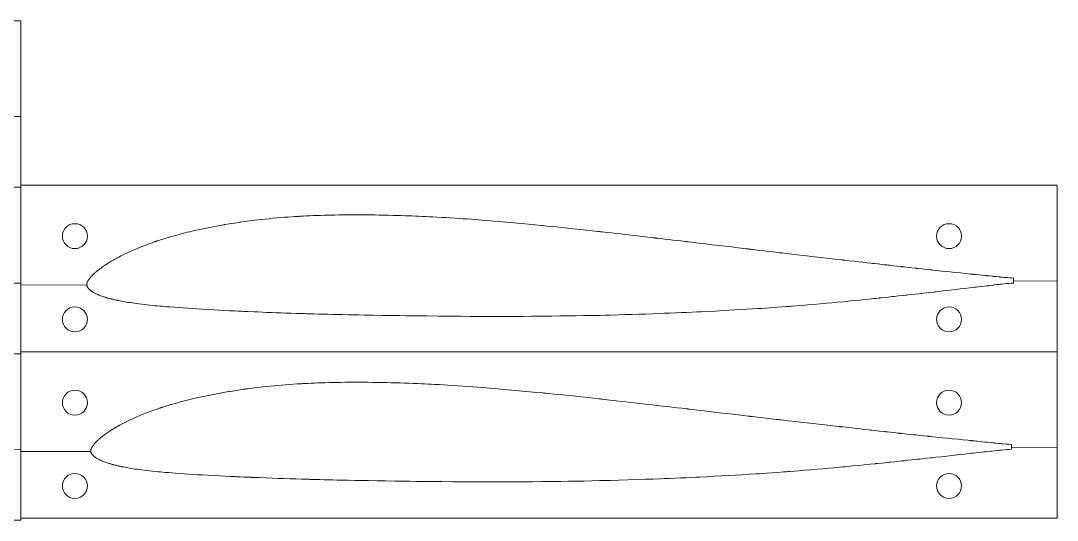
# Model space of a CAD drawing. Header units: millimetres. Extents: x 52 to 799, y 255 to 375.
# Drawn here: x 550 to 799, y 255 to 375 of the extents above; entities that cross this region are included whole.
import ezdxf

# ---------------------------------------------------------------- set-up
doc = ezdxf.new("R2010")
doc.units = ezdxf.units.MM
doc.layers.add('Geometries', color=7, linetype='Continuous')

msp = doc.modelspace()

# ---------------------------------------------------------------- linework, layer by layer
at = {"layer": 'Geometries', "linetype": 'Continuous', "lineweight": 13}
for p, q in [((301, 375), (550, 375)), ((550, 375), (550, 351.98)), ((538.61, 351.94), (550, 351.98)), ((538.61, 351.94), (550, 351.98)), ((550, 351.98), (550, 335.5)), ((301, 335), (550, 335)), ((550, 335), (301, 335)), ((550, 335.5), (550, 335)), ((550, 335), (550, 335.5)), ((550, 335.5), (799, 335.5)), ((550, 335), (550, 311.98)), ((550, 311.98), (550, 335)), ((799, 335.5), (799, 312.48)), ((538.17, 311.94), (550, 311.98)), ((538.17, 311.94), (550, 311.98)), ((550, 311.48), (550, 311.98)), ((550, 311.98), (550, 311.48)), ((550, 311.48), (565.86, 311.55)), ((550, 311.48), (565.86, 311.55)), ((550, 311.48), (550, 295.5)), ((550, 295.5), (550, 311.48)), ((565.86, 311.55), (565.86, 311.6)), ((788.48, 313.17), (788.48, 312.44)), ((788.48, 312.44), (799, 312.48)), ((788.48, 312.44), (799, 312.48)), ((788.48, 312.44), (788.48, 311.99)), ((799, 312.48), (799, 295.5)), ((550, 295), (301, 295)), ((301, 295), (550, 295)), ((550, 295.5), (550, 295)), ((550, 295.5), (799, 295.5)), ((799, 295.5), (550, 295.5)), ((550, 295), (550, 295.5)), ((550, 295), (550, 271.98)), ((550, 271.98), (550, 295)), ((799, 295.5), (799, 272.48)), ((778.49, 274.12), (778.49, 274.12)), ((537.84, 271.93), (550, 271.98)), ((537.84, 271.93), (550, 271.98)), ((550, 271.98), (550, 271.48)), ((550, 271.48), (550, 271.98)), ((550, 271.48), (566.83, 271.55)), ((550, 271.48), (566.83, 271.55)), ((550, 271.48), (550, 255.5)), ((550, 255.5), (550, 271.48)), ((788.04, 273.2), (788.04, 272.44)), ((788.04, 272.44), (799, 272.48)), ((788.04, 272.44), (799, 272.48)), ((788.04, 272.44), (788.04, 272.06)), ((799, 272.48), (799, 255.5)), ((550, 255), (301, 255)), ((799, 255.5), (550, 255.5)), ((550, 255.5), (550, 255))]:
    msp.add_line(p, q, dxfattribs=at)
at = {"layer": 'Geometries', "linetype": 'Continuous', "lineweight": 13, "flags": 128}
for points in [[(565.86, 311.6), (565.86, 311.65), (565.86, 311.71), (565.87, 311.76), (565.87, 311.78), (565.88, 311.8), (565.88, 311.82), (565.88, 311.83), (565.88, 311.84), (565.89, 311.85), (565.89, 311.87), (565.9, 311.9), (565.91, 311.93), (565.92, 311.96), (565.94, 312.03), (565.97, 312.1), (565.99, 312.16), (566.01, 312.21), (566.03, 312.26), (566.05, 312.31), (566.08, 312.36), (566.1, 312.41), (566.12, 312.46), (566.14, 312.5), (566.15, 312.51), (566.16, 312.53), (566.17, 312.55), (566.18, 312.57), (566.2, 312.59), (566.21, 312.62), (566.23, 312.65), (566.26, 312.69), (566.28, 312.73), (566.31, 312.76), (566.34, 312.8), (566.35, 312.83), (566.37, 312.85), (566.39, 312.87), (566.4, 312.89), (566.41, 312.91), (566.42, 312.92), (566.43, 312.93), (566.47, 312.99), (566.51, 313.03), (566.51, 313.04), (566.52, 313.04), (566.52, 313.05), (566.53, 313.06), (566.54, 313.07), (566.55, 313.08), (566.56, 313.1), (566.57, 313.11), (566.58, 313.13), (566.59, 313.14), (566.6, 313.16), (566.61, 313.17), (566.69, 313.27), (566.78, 313.37), (566.79, 313.38), (566.8, 313.4), (566.81, 313.42), (566.83, 313.43), (566.85, 313.45), (566.86, 313.47), (566.88, 313.5), (566.98, 313.6), (567.01, 313.63), (567.03, 313.66), (567.05, 313.68), (567.07, 313.7), (567.09, 313.72), (567.1, 313.74), (567.12, 313.75), (567.16, 313.79), (567.2, 313.83), (567.24, 313.87), (567.28, 313.92), (567.43, 314.06), (567.58, 314.21), (567.64, 314.26), (567.64, 314.27), (567.65, 314.27), (567.65, 314.28), (567.66, 314.29), (567.68, 314.3), (567.69, 314.31), (567.7, 314.32), (567.74, 314.35), (567.77, 314.38), (567.8, 314.41), (567.83, 314.44), (567.86, 314.46), (568, 314.59), (568.14, 314.71), (568.31, 314.85), (568.48, 314.99), (568.66, 315.12), (568.89, 315.31), (569.14, 315.49), (569.38, 315.67), (569.62, 315.85), (569.87, 316.02), (569.89, 316.03), (569.91, 316.05), (569.93, 316.06), (569.94, 316.07), (569.95, 316.08), (569.96, 316.08), (569.97, 316.09), (569.98, 316.09), (570, 316.11), (570.01, 316.12), (570.03, 316.13), (570.05, 316.14), (570.17, 316.22), (570.19, 316.23), (570.2, 316.25), (570.22, 316.26), (570.24, 316.27), (570.26, 316.29), (570.29, 316.3), (570.32, 316.32), (570.37, 316.36), (570.42, 316.39), (570.47, 316.42), (570.51, 316.45), (570.75, 316.61), (570.86, 316.68), (570.87, 316.69), (570.89, 316.69), (570.9, 316.7), (570.91, 316.71), (570.93, 316.72), (570.95, 316.73), (570.97, 316.75), (571, 316.76), (571.02, 316.78), (571.05, 316.8), (571.08, 316.82), (571.12, 316.84), (571.15, 316.86), (571.31, 316.96), (571.35, 316.99), (571.39, 317.01), (571.43, 317.03), (571.47, 317.06), (571.51, 317.08), (571.55, 317.1), (571.58, 317.13), (571.62, 317.15), (571.64, 317.16), (571.66, 317.17), (571.68, 317.18), (571.7, 317.19), (571.71, 317.2), (571.73, 317.21), (571.74, 317.22), (571.83, 317.27), (571.98, 317.36), (572.25, 317.52), (572.26, 317.53), (572.28, 317.53), (572.29, 317.54), (572.31, 317.55), (572.32, 317.56), (572.33, 317.56), (572.35, 317.57), (572.36, 317.58), (572.38, 317.59), (572.41, 317.61), (572.44, 317.62), (572.46, 317.64), (572.49, 317.65), (572.52, 317.67), (572.83, 317.84), (573.11, 317.99), (573.38, 318.14), (573.72, 318.32), (574.05, 318.49), (574.39, 318.66), (574.85, 318.89), (575.31, 319.11), (575.78, 319.33), (576.25, 319.54), (576.72, 319.76), (577.18, 319.96), (577.65, 320.16), (578.12, 320.36), (578.59, 320.55), (579.07, 320.74), (579.55, 320.93), (580.04, 321.12), (580.52, 321.3), (581.01, 321.48), (581.55, 321.67), (582.09, 321.86), (582.24, 321.91), (582.26, 321.92), (582.28, 321.92), (582.3, 321.93), (582.32, 321.94), (582.35, 321.95), (582.38, 321.96), (582.42, 321.97), (582.46, 321.98), (582.51, 322), (582.56, 322.02), (582.61, 322.03), (582.67, 322.05), (582.73, 322.07), (582.79, 322.1), (583.17, 322.22), (583.55, 322.34), (584.2, 322.55), (584.86, 322.75), (585.51, 322.95), (586.17, 323.15), (586.84, 323.33), (587.5, 323.52), (588.13, 323.68), (588.76, 323.85), (589.39, 324.01), (590.02, 324.17), (590.66, 324.32), (591.45, 324.51), (592.24, 324.69), (593.03, 324.86), (593.82, 325.03), (594.62, 325.2), (595.42, 325.36), (596.22, 325.51), (597.05, 325.67), (597.87, 325.82), (598.7, 325.97), (598.9, 326), (598.98, 326.02), (598.99, 326.02), (599, 326.02), (599.01, 326.02), (599.01, 326.02), (599.02, 326.02), (599.03, 326.02), (599.04, 326.03), (599.05, 326.03), (599.59, 326.12), (600.08, 326.2), (600.56, 326.28), (601.43, 326.41), (602.3, 326.54), (602.55, 326.58), (602.57, 326.58), (602.6, 326.59), (602.63, 326.59), (602.65, 326.6), (602.85, 326.62), (603.2, 326.67), (603.82, 326.76), (604.38, 326.84), (604.94, 326.91), (605.61, 327), (606.28, 327.08), (606.95, 327.16), (607.84, 327.26), (608.75, 327.36), (609.65, 327.45), (610.56, 327.54), (611.49, 327.62), (612.41, 327.7), (613.35, 327.78), (614.28, 327.85), (615.22, 327.91), (615.8, 327.95), (616.38, 327.99), (616.66, 328), (616.69, 328), (616.71, 328.01), (616.73, 328.01), (616.74, 328.01), (616.76, 328.01), (616.78, 328.01), (616.8, 328.01), (617, 328.02), (617.4, 328.04), (617.81, 328.07), (618.63, 328.11), (619.46, 328.14), (620.3, 328.18), (621.13, 328.21), (621.99, 328.24), (622.85, 328.27), (623.71, 328.29), (624.58, 328.31), (625.44, 328.33), (626.3, 328.34), (627.16, 328.35), (628.01, 328.36), (628.87, 328.36), (630.1, 328.37), (631.33, 328.37), (632.57, 328.36), (633.8, 328.35), (635.03, 328.34), (636.14, 328.32), (637.25, 328.3), (638.36, 328.28), (639.46, 328.25), (640.56, 328.22), (641.42, 328.19), (642.28, 328.17), (643.14, 328.14), (643.99, 328.11), (644.83, 328.07), (645.67, 328.04), (646.51, 328.01), (647.34, 327.97), (648.17, 327.93), (648.99, 327.89), (650.07, 327.83), (651.14, 327.77), (652.2, 327.71), (653.24, 327.65), (654.27, 327.59), (655.29, 327.52), (656.32, 327.45), (657.34, 327.38), (658.36, 327.3), (659.37, 327.22), (660.76, 327.11), (662.15, 327), (663.54, 326.89), (664.92, 326.77), (666.68, 326.61), (668.43, 326.45), (670.19, 326.29), (671.95, 326.12), (673.5, 325.97), (675.05, 325.82), (675.24, 325.8), (675.45, 325.78), (675.83, 325.74), (676.5, 325.68), (677.69, 325.56), (678.76, 325.45), (679.81, 325.34), (681.34, 325.18), (682.87, 325.02), (684.39, 324.86), (685.91, 324.7), (687.24, 324.55), (688.58, 324.4), (688.61, 324.4), (688.64, 324.4), (688.67, 324.39), (688.7, 324.39), (688.73, 324.39), (688.76, 324.38), (688.78, 324.38), (688.8, 324.38), (688.82, 324.37), (688.84, 324.37), (688.86, 324.37), (688.87, 324.37), (689.02, 324.35), (689.28, 324.32), (689.74, 324.27), (690.81, 324.15), (691.88, 324.03), (692.96, 323.91), (694.04, 323.79), (695.05, 323.67), (696.07, 323.55), (697.09, 323.44), (698.12, 323.32), (699.15, 323.2), (699.91, 323.11), (700.67, 323.02), (701.44, 322.93), (701.94, 322.87), (702.45, 322.81), (702.59, 322.8), (702.61, 322.8), (702.62, 322.79), (702.64, 322.79), (702.65, 322.79), (702.66, 322.79), (702.67, 322.79), (702.68, 322.79), (702.69, 322.79), (702.71, 322.78), (703.11, 322.74), (703.82, 322.66), (704.75, 322.55), (705.69, 322.43), (706.64, 322.32), (707.59, 322.21), (708.54, 322.1), (709.72, 321.96), (709.88, 321.94), (709.91, 321.94), (709.93, 321.94), (709.95, 321.93), (709.97, 321.93), (709.99, 321.93), (710.01, 321.93), (710.03, 321.92), (710.04, 321.92), (710.05, 321.92), (710.07, 321.92), (710.08, 321.92), (710.1, 321.92), (710.11, 321.91), (710.13, 321.91), (710.33, 321.89), (711.16, 321.79), (712.29, 321.66), (713.42, 321.52), (714.56, 321.39), (716.11, 321.2), (717.67, 321.02), (719.22, 320.83), (720.78, 320.65), (722.34, 320.46), (724.26, 320.23), (724.73, 320.18), (724.94, 320.15), (725.03, 320.14), (725.04, 320.14), (725.05, 320.14), (725.06, 320.14), (725.08, 320.14), (725.1, 320.13), (725.12, 320.13), (725.14, 320.13), (725.23, 320.12), (725.32, 320.11), (725.42, 320.1), (725.51, 320.08), (725.6, 320.07), (725.7, 320.06), (725.79, 320.05), (725.88, 320.04), (726.46, 319.97), (727.53, 319.84), (728.6, 319.72), (729.67, 319.59), (730.73, 319.47), (731.79, 319.34), (732.27, 319.28), (732.48, 319.26), (732.5, 319.26), (732.52, 319.25), (732.54, 319.25), (732.55, 319.25), (732.56, 319.25), (732.57, 319.25), (732.58, 319.25), (732.59, 319.25), (732.93, 319.21), (733.53, 319.14), (734.6, 319.01), (736.51, 318.79), (738.22, 318.59), (739.94, 318.39), (742.12, 318.14), (744.3, 317.89), (746.21, 317.67), (747.05, 317.57), (747.26, 317.55), (747.35, 317.54), (747.37, 317.54), (747.38, 317.53), (747.4, 317.53), (747.41, 317.53), (747.44, 317.53), (747.47, 317.52), (747.51, 317.52), (747.55, 317.51), (747.58, 317.51), (747.62, 317.51), (747.76, 317.49), (748.02, 317.46), (749.1, 317.34), (750.18, 317.22), (751.25, 317.09), (752.33, 316.97), (753.27, 316.87), (754.2, 316.76), (754.67, 316.71), (754.68, 316.71), (754.7, 316.71), (754.71, 316.7), (754.73, 316.7), (754.74, 316.7), (754.75, 316.7), (754.76, 316.7), (754.76, 316.7), (754.77, 316.7), (754.77, 316.7), (754.78, 316.7), (754.82, 316.69), (754.98, 316.67), (755.92, 316.57), (756.86, 316.46), (757.45, 316.4), (758.04, 316.33), (758.2, 316.31), (758.22, 316.31), (758.24, 316.31), (758.26, 316.3), (758.28, 316.3), (758.31, 316.3), (758.33, 316.3), (758.35, 316.3), (758.37, 316.29), (758.4, 316.29), (758.42, 316.29), (758.45, 316.28), (758.51, 316.28), (758.57, 316.27), (758.76, 316.25), (759.57, 316.16), (760.48, 316.06), (761.39, 315.95), (761.48, 315.94), (761.56, 315.93), (761.65, 315.92), (761.74, 315.91), (761.83, 315.9), (761.85, 315.9), (761.87, 315.9), (761.88, 315.9), (761.89, 315.9), (761.9, 315.9), (761.91, 315.9), (761.95, 315.89), (762.03, 315.88), (762.34, 315.85), (763.19, 315.75), (764.04, 315.66), (764.89, 315.57), (765.24, 315.53), (765.25, 315.53), (765.27, 315.52), (765.28, 315.52), (765.3, 315.52), (765.32, 315.52), (765.33, 315.52), (765.36, 315.51), (765.38, 315.51), (765.41, 315.51), (765.44, 315.5), (765.68, 315.48), (766.65, 315.37), (767.52, 315.28), (768.39, 315.18), (768.6, 315.16), (768.7, 315.15), (768.71, 315.15), (768.73, 315.15), (768.74, 315.14), (768.76, 315.14), (768.77, 315.14), (768.78, 315.14), (768.79, 315.14), (768.8, 315.14), (768.82, 315.14), (768.83, 315.13), (768.84, 315.13), (768.85, 315.13), (768.92, 315.13), (769.19, 315.1), (769.67, 315.04), (770.53, 314.95), (771.29, 314.87), (772.05, 314.79), (773.29, 314.66), (774.51, 314.53), (775.73, 314.4), (776.95, 314.28), (778.16, 314.15), (778.7, 314.09), (778.72, 314.09), (778.73, 314.09), (778.75, 314.09), (778.77, 314.09), (778.8, 314.08), (778.83, 314.08), (778.86, 314.08), (778.89, 314.07), (778.96, 314.07), (779.04, 314.06), (779.11, 314.05), (779.48, 314.01), (780.23, 313.94), (780.98, 313.86), (781.58, 313.8), (781.84, 313.77), (781.96, 313.76), (781.97, 313.76), (781.98, 313.76), (782, 313.75), (782.01, 313.75), (782.02, 313.75), (782.03, 313.75), (782.04, 313.75), (782.04, 313.75), (782.04, 313.75), (782.04, 313.75), (782.05, 313.75), (782.05, 313.75), (782.07, 313.75), (782.1, 313.74), (782.15, 313.74), (782.24, 313.73), (782.61, 313.69), (783.56, 313.6), (783.57, 313.59), (783.58, 313.59), (783.59, 313.59), (783.6, 313.59), (783.61, 313.59), (783.62, 313.59), (783.63, 313.59), (783.64, 313.59), (783.66, 313.59), (783.67, 313.58), (783.69, 313.58), (783.71, 313.58), (783.72, 313.58), (783.74, 313.58), (783.94, 313.56), (784.31, 313.52), (784.96, 313.46), (785.02, 313.45), (785.07, 313.45), (785.12, 313.44), (785.18, 313.44), (785.21, 313.44), (785.23, 313.43), (785.26, 313.43), (785.28, 313.43), (785.3, 313.43), (785.35, 313.42), (785.4, 313.42), (785.44, 313.41), (785.7, 313.39), (786.17, 313.35), (786.58, 313.31), (787, 313.28), (787.49, 313.24), (787.98, 313.2), (788.48, 313.17)], [(788.48, 311.99), (787.92, 311.94), (787.35, 311.89), (786.79, 311.84), (786.22, 311.78), (785.65, 311.72), (785.44, 311.7), (785.42, 311.7), (785.4, 311.7), (785.37, 311.69), (785.35, 311.69), (785.32, 311.69), (785.29, 311.68), (785.26, 311.68), (785.11, 311.66), (784.5, 311.6), (783.88, 311.53), (783.8, 311.52), (783.74, 311.51), (783.63, 311.5), (782.65, 311.38), (782.43, 311.36), (782.33, 311.34), (782.04, 311.31), (780.79, 311.16), (779.55, 311.02), (779.24, 310.98), (779.1, 310.96), (778.88, 310.94), (777.88, 310.82), (776.88, 310.7), (775.67, 310.56), (774.47, 310.42), (773.26, 310.28), (772.39, 310.18), (771.52, 310.08), (770.65, 309.98), (770, 309.91), (769.71, 309.87), (769.54, 309.85), (769.34, 309.83), (768.43, 309.73), (767.51, 309.62), (766.78, 309.54), (766.45, 309.5), (766.28, 309.48), (765.77, 309.43), (764.84, 309.32), (764.01, 309.23), (763.18, 309.14), (762.88, 309.1), (762.55, 309.07), (761.96, 309), (760.9, 308.89), (759.84, 308.77), (759.63, 308.75), (759.53, 308.74), (759.34, 308.72), (758.49, 308.63), (757.64, 308.54), (756.67, 308.43), (756.44, 308.41), (756.33, 308.4), (756.19, 308.38), (755.52, 308.31), (754.85, 308.24), (753.76, 308.13), (752.67, 308.02), (751.57, 307.91), (750.47, 307.8), (749.36, 307.69), (748.77, 307.63), (748.33, 307.58), (747.53, 307.51), (746.12, 307.37), (744.85, 307.25), (743.58, 307.14), (742.07, 307), (740.55, 306.87), (739.03, 306.74), (737.75, 306.63), (736.47, 306.53), (735.34, 306.44), (735.07, 306.42), (734.65, 306.39), (733.87, 306.33), (732.86, 306.25), (731.84, 306.18), (730.82, 306.11), (729.8, 306.04), (728.9, 305.97), (727.99, 305.91), (727.66, 305.89), (727.48, 305.88), (727.17, 305.86), (725.78, 305.77), (724.38, 305.69), (722.97, 305.6), (721.57, 305.52), (720.16, 305.44), (718.76, 305.37), (716.9, 305.27), (715.04, 305.18), (713.41, 305.1), (713.01, 305.08), (712.69, 305.07), (712.41, 305.05), (711.29, 305), (709.97, 304.94), (708.65, 304.89), (707.34, 304.83), (706.04, 304.78), (705.46, 304.75), (705.18, 304.74), (704.68, 304.72), (703.78, 304.69), (701.95, 304.62), (700.13, 304.55), (698.51, 304.5), (696.89, 304.45), (695.27, 304.4), (693.65, 304.35), (691.63, 304.3), (691.13, 304.29), (690.72, 304.28), (690.37, 304.27), (688.97, 304.23), (687.07, 304.19), (685.18, 304.16), (683.28, 304.12), (681.38, 304.09), (679.47, 304.07), (677.57, 304.04), (676.78, 304.03), (676.51, 304.03), (676.38, 304.03), (675.82, 304.02), (674.83, 304.01), (672.72, 304), (670.6, 303.98), (668.49, 303.97), (666.37, 303.97), (664.25, 303.97), (662.17, 303.97), (660.09, 303.98), (658.01, 303.98), (655.92, 304), (653.14, 304.02), (650.36, 304.04), (647.58, 304.07), (645.94, 304.09), (644.29, 304.11), (642.63, 304.13), (640.97, 304.16), (638.86, 304.19), (636.74, 304.22), (634.63, 304.26), (632.51, 304.29), (631.18, 304.32), (629.86, 304.35), (628.54, 304.37), (627.22, 304.4), (625.91, 304.43), (624.82, 304.46), (623.73, 304.48), (622.65, 304.51), (621.57, 304.54), (620.49, 304.57), (619.42, 304.6), (618.54, 304.63), (618.16, 304.64), (617.99, 304.64), (617.88, 304.65), (617.26, 304.66), (616.17, 304.7), (614.98, 304.74), (613.79, 304.78), (612.6, 304.82), (611.42, 304.86), (610.24, 304.91), (609.07, 304.95), (608.04, 304.99), (607.02, 305.04), (605.99, 305.08), (604.64, 305.14), (604.05, 305.16), (604.04, 305.17), (604.03, 305.17), (604.02, 305.17), (604.01, 305.17), (603.99, 305.17), (603.98, 305.17), (603.95, 305.17), (603.82, 305.18), (603.59, 305.19), (603.19, 305.2), (602.23, 305.25), (601.28, 305.29), (600.81, 305.32), (600.61, 305.33), (600.52, 305.33), (600.19, 305.35), (598.86, 305.42), (597.67, 305.48), (596.49, 305.54), (595.09, 305.62), (593.69, 305.7), (592.29, 305.79), (591.21, 305.86), (590.12, 305.93), (589.03, 306.01), (587.95, 306.08), (586.87, 306.16), (585.79, 306.25), (585, 306.31), (584.2, 306.38), (583.99, 306.4), (583.97, 306.4), (583.95, 306.4), (583.93, 306.41), (583.91, 306.41), (583.9, 306.41), (583.86, 306.41), (583.71, 306.43), (583.43, 306.45), (582.88, 306.5), (582.33, 306.55), (581.68, 306.62), (581.04, 306.69), (580.4, 306.76), (579.76, 306.83), (579.13, 306.9), (578.49, 306.98), (577.86, 307.07), (577.36, 307.13), (576.87, 307.2), (576.37, 307.28), (575.88, 307.35), (575.39, 307.43), (575, 307.5), (574.61, 307.57), (574.23, 307.64), (573.85, 307.71), (573.46, 307.78), (573.43, 307.79), (573.4, 307.8), (573.39, 307.8), (573.37, 307.8), (573.36, 307.81), (573.34, 307.81), (573.27, 307.82), (573.14, 307.85), (572.9, 307.9), (572.67, 307.96), (572.66, 307.96), (572.65, 307.96), (572.64, 307.96), (572.63, 307.96), (572.62, 307.97), (572.6, 307.97), (572.51, 307.99), (572.35, 308.03), (572.11, 308.08), (571.88, 308.14), (571.86, 308.15), (571.84, 308.15), (571.82, 308.16), (571.81, 308.16), (571.8, 308.16), (571.78, 308.16), (571.77, 308.17), (571.76, 308.17), (571.68, 308.19), (571.35, 308.28), (571.18, 308.32), (571.16, 308.33), (571.14, 308.33), (571.12, 308.34), (571.1, 308.35), (571.08, 308.35), (571.06, 308.36), (571.05, 308.36), (570.93, 308.39), (570.71, 308.46), (570.7, 308.46), (570.69, 308.46), (570.67, 308.47), (570.65, 308.47), (570.63, 308.48), (570.61, 308.49), (570.59, 308.49), (570.48, 308.52), (570.29, 308.58), (570.12, 308.64), (569.95, 308.69), (569.71, 308.77), (569.48, 308.85), (569.26, 308.94), (569.03, 309.02), (568.8, 309.11), (568.57, 309.21), (568.43, 309.27), (568.29, 309.33), (568.15, 309.39), (568.09, 309.41), (568.09, 309.42), (568.08, 309.42), (568.07, 309.43), (568.06, 309.43), (568.05, 309.43), (568.01, 309.45), (567.94, 309.49), (567.8, 309.56), (567.66, 309.64), (567.52, 309.72), (567.38, 309.8), (567.37, 309.8), (567.36, 309.81), (567.34, 309.82), (567.32, 309.83), (567.3, 309.84), (567.28, 309.85), (567.26, 309.87), (567.16, 309.93), (567.13, 309.95), (567.1, 309.97), (567.08, 309.98), (567.05, 310), (567.02, 310.02), (567, 310.03), (566.99, 310.04), (566.91, 310.1), (566.84, 310.15), (566.76, 310.21), (566.75, 310.22), (566.74, 310.23), (566.73, 310.24), (566.71, 310.25), (566.7, 310.26), (566.69, 310.27), (566.69, 310.28), (566.68, 310.28), (566.64, 310.32), (566.56, 310.39), (566.55, 310.4), (566.53, 310.41), (566.52, 310.43), (566.5, 310.45), (566.48, 310.47), (566.46, 310.48), (566.44, 310.5), (566.36, 310.58), (566.28, 310.66), (566.26, 310.68), (566.25, 310.69), (566.24, 310.7), (566.24, 310.71), (566.23, 310.72), (566.22, 310.73), (566.22, 310.74), (566.21, 310.75), (566.16, 310.81), (566.11, 310.87), (566.08, 310.93), (566.04, 311), (566.01, 311.06), (565.98, 311.13), (565.95, 311.2), (565.92, 311.27), (565.9, 311.35), (565.9, 311.36), (565.89, 311.37), (565.89, 311.38), (565.89, 311.39), (565.88, 311.4), (565.88, 311.42), (565.88, 311.44), (565.87, 311.49), (565.86, 311.55)], [(566.83, 271.65), (566.83, 271.7), (566.83, 271.75), (566.84, 271.81), (566.84, 271.83), (566.84, 271.85), (566.85, 271.87), (566.85, 271.88), (566.85, 271.89), (566.86, 271.9), (566.86, 271.92), (566.87, 271.95), (566.88, 271.98), (566.89, 272.01), (566.91, 272.08), (566.94, 272.15), (566.96, 272.22), (566.98, 272.27), (567, 272.32), (567.03, 272.37), (567.05, 272.42), (567.07, 272.47), (567.09, 272.51), (567.12, 272.56), (567.13, 272.57), (567.14, 272.59), (567.15, 272.61), (567.16, 272.63), (567.17, 272.65), (567.19, 272.68), (567.21, 272.71), (567.24, 272.75), (567.26, 272.79), (567.29, 272.83), (567.32, 272.86), (567.33, 272.89), (567.35, 272.91), (567.37, 272.93), (567.38, 272.95), (567.39, 272.97), (567.4, 272.98), (567.41, 272.99), (567.46, 273.05), (567.49, 273.09), (567.49, 273.1), (567.5, 273.11), (567.5, 273.11), (567.51, 273.12), (567.52, 273.13), (567.53, 273.15), (567.54, 273.16), (567.55, 273.18), (567.56, 273.19), (567.58, 273.21), (567.59, 273.22), (567.6, 273.23), (567.68, 273.34), (567.76, 273.44), (567.77, 273.45), (567.79, 273.47), (567.8, 273.48), (567.82, 273.5), (567.83, 273.52), (567.85, 273.54), (567.87, 273.56), (567.97, 273.67), (568, 273.7), (568.02, 273.73), (568.05, 273.75), (568.06, 273.77), (568.08, 273.79), (568.1, 273.81), (568.11, 273.82), (568.15, 273.86), (568.19, 273.9), (568.24, 273.95), (568.28, 273.99), (568.43, 274.14), (568.59, 274.28), (568.64, 274.33), (568.65, 274.34), (568.65, 274.35), (568.66, 274.35), (568.67, 274.36), (568.68, 274.37), (568.7, 274.39), (568.71, 274.4), (568.74, 274.43), (568.77, 274.46), (568.81, 274.49), (568.84, 274.51), (568.87, 274.54), (569.01, 274.66), (569.16, 274.78), (569.33, 274.93), (569.5, 275.06), (569.68, 275.2), (569.92, 275.39), (570.17, 275.57), (570.42, 275.75), (570.67, 275.93), (570.92, 276.1), (570.94, 276.12), (570.96, 276.13), (570.98, 276.14), (570.99, 276.15), (571, 276.16), (571.01, 276.17), (571.02, 276.17), (571.03, 276.18), (571.05, 276.19), (571.06, 276.2), (571.08, 276.21), (571.1, 276.22), (571.22, 276.31), (571.24, 276.32), (571.25, 276.33), (571.27, 276.34), (571.28, 276.35), (571.3, 276.36), (571.32, 276.37), (571.35, 276.39), (571.37, 276.41), (571.42, 276.44), (571.47, 276.47), (571.52, 276.51), (571.57, 276.54), (571.81, 276.69), (571.92, 276.76), (571.94, 276.77), (571.95, 276.78), (571.96, 276.79), (571.98, 276.8), (571.99, 276.81), (572.01, 276.82), (572.04, 276.83), (572.06, 276.85), (572.09, 276.87), (572.12, 276.89), (572.15, 276.91), (572.18, 276.92), (572.21, 276.94), (572.38, 277.05), (572.42, 277.07), (572.46, 277.09), (572.5, 277.12), (572.54, 277.14), (572.58, 277.16), (572.62, 277.19), (572.66, 277.21), (572.69, 277.23), (572.72, 277.25), (572.74, 277.26), (572.76, 277.27), (572.77, 277.28), (572.79, 277.29), (572.8, 277.3), (572.82, 277.31), (572.91, 277.36), (573.06, 277.44), (573.34, 277.6), (573.35, 277.61), (573.36, 277.62), (573.38, 277.62), (573.39, 277.63), (573.41, 277.64), (573.42, 277.65), (573.43, 277.66), (573.45, 277.66), (573.47, 277.68), (573.5, 277.69), (573.52, 277.71), (573.55, 277.72), (573.58, 277.74), (573.61, 277.75), (573.92, 277.93), (574.2, 278.08), (574.49, 278.23), (574.82, 278.4), (575.16, 278.57), (575.5, 278.74), (575.97, 278.97), (576.44, 279.19), (576.91, 279.4), (577.39, 279.62), (577.86, 279.83), (578.33, 280.03), (578.8, 280.23), (579.28, 280.42), (579.75, 280.61), (580.24, 280.8), (580.73, 280.99), (581.22, 281.17), (581.71, 281.35), (582.2, 281.53), (582.75, 281.72), (583.29, 281.9), (583.44, 281.95), (583.46, 281.96), (583.48, 281.97), (583.5, 281.97), (583.52, 281.98), (583.55, 281.99), (583.58, 282), (583.62, 282.01), (583.66, 282.03), (583.71, 282.04), (583.76, 282.06), (583.81, 282.07), (583.87, 282.1), (583.93, 282.12), (584, 282.14), (584.38, 282.26), (584.76, 282.38), (585.41, 282.58), (586.07, 282.78), (586.74, 282.98), (587.4, 283.17), (588.07, 283.35), (588.73, 283.53), (589.37, 283.69), (590, 283.86), (590.63, 284.01), (591.27, 284.17), (591.91, 284.32), (592.7, 284.5), (593.49, 284.67), (594.28, 284.84), (595.08, 285.01), (595.88, 285.17), (596.68, 285.32), (597.48, 285.47), (598.3, 285.62), (599.13, 285.77), (599.96, 285.91), (600.15, 285.94), (600.24, 285.95), (600.24, 285.96), (600.25, 285.96), (600.26, 285.96), (600.27, 285.96), (600.27, 285.96), (600.28, 285.96), (600.29, 285.96), (600.31, 285.97), (600.85, 286.05), (601.33, 286.13), (601.81, 286.2), (602.68, 286.33), (603.55, 286.46), (603.8, 286.49), (603.82, 286.5), (603.85, 286.5), (603.87, 286.5), (603.9, 286.51), (604.1, 286.54), (604.44, 286.58), (605.06, 286.66), (605.62, 286.74), (606.18, 286.81), (606.84, 286.89), (607.5, 286.96), (608.17, 287.04), (609.06, 287.14), (609.96, 287.23), (610.86, 287.31), (611.76, 287.4), (612.68, 287.48), (613.6, 287.55), (614.52, 287.62), (615.44, 287.68), (616.37, 287.74), (616.94, 287.78), (617.51, 287.81), (617.8, 287.83), (617.82, 287.83), (617.84, 287.83), (617.86, 287.83), (617.87, 287.83), (617.89, 287.83), (617.91, 287.83), (617.93, 287.84), (618.13, 287.85), (618.93, 287.89), (619.74, 287.92), (620.55, 287.96), (621.37, 287.99), (622.19, 288.02), (623.13, 288.05), (624.07, 288.07), (625.01, 288.09), (625.96, 288.11), (626.9, 288.13), (627.85, 288.14), (628.8, 288.15), (629.76, 288.15), (630.96, 288.15), (632.15, 288.15), (633.35, 288.14), (634.55, 288.13), (635.75, 288.11), (636.84, 288.09), (637.92, 288.07), (639, 288.05), (640.08, 288.02), (641.16, 287.99), (642.21, 287.95), (643.26, 287.92), (644.3, 287.88), (645.34, 287.84), (646.17, 287.8), (646.99, 287.77), (647.81, 287.73), (648.63, 287.69), (649.45, 287.65), (650.51, 287.59), (651.57, 287.53), (652.63, 287.47), (653.82, 287.39), (655.02, 287.32), (656.21, 287.24), (657.39, 287.15), (658.58, 287.07), (659.76, 286.98), (661.14, 286.87), (662.53, 286.76), (663.91, 286.64), (665.29, 286.53), (667.05, 286.37), (668.81, 286.21), (670.56, 286.05), (672.32, 285.88), (673.86, 285.73), (675.41, 285.58), (675.6, 285.57), (675.81, 285.54), (676.19, 285.51), (676.86, 285.44), (678.05, 285.32), (679.12, 285.21), (680.18, 285.11), (681.71, 284.95), (683.23, 284.79), (684.76, 284.63), (686.28, 284.46), (687.62, 284.32), (688.97, 284.17), (689, 284.17), (689.03, 284.16), (689.06, 284.16), (689.09, 284.16), (689.11, 284.15), (689.14, 284.15), (689.17, 284.15), (689.19, 284.14), (689.21, 284.14), (689.23, 284.14), (689.25, 284.14), (689.26, 284.14), (689.41, 284.12), (689.67, 284.09), (690.13, 284.04), (691.56, 283.88), (693, 283.72), (694.43, 283.56), (695.45, 283.44), (696.46, 283.33), (697.48, 283.21), (698.5, 283.09), (699.53, 282.98), (700.66, 282.85), (701.8, 282.71), (702.81, 282.6), (702.95, 282.58), (702.96, 282.58), (702.98, 282.58), (702.99, 282.58), (703.01, 282.57), (703.01, 282.57), (703.02, 282.57), (703.03, 282.57), (703.04, 282.57), (703.06, 282.57), (703.45, 282.52), (704.15, 282.44), (705.31, 282.31), (706.47, 282.17), (707.64, 282.04), (708.81, 281.9), (709.97, 281.76), (710.13, 281.74), (710.15, 281.74), (710.17, 281.74), (710.19, 281.74), (710.21, 281.73), (710.23, 281.73), (710.25, 281.73), (710.27, 281.73), (710.28, 281.73), (710.3, 281.72), (710.31, 281.72), (710.32, 281.72), (710.34, 281.72), (710.35, 281.72), (710.37, 281.72), (710.57, 281.69), (711.38, 281.6), (712.49, 281.47), (713.6, 281.34), (714.71, 281.21), (716.61, 280.98), (718.51, 280.76), (720.41, 280.53), (722.32, 280.31), (724.19, 280.09), (724.66, 280.04), (724.86, 280.01), (724.95, 280), (724.96, 280), (724.97, 280), (724.98, 280), (724.99, 280), (725.01, 279.99), (725.03, 279.99), (725.06, 279.99), (725.15, 279.98), (725.24, 279.97), (725.33, 279.96), (725.42, 279.95), (725.51, 279.94), (725.6, 279.93), (725.69, 279.91), (725.78, 279.9), (726.35, 279.84), (727.66, 279.68), (728.97, 279.53), (730.27, 279.38), (731.57, 279.23), (732.04, 279.17), (732.25, 279.15), (732.27, 279.15), (732.29, 279.14), (732.31, 279.14), (732.32, 279.14), (732.33, 279.14), (732.34, 279.14), (732.35, 279.14), (732.36, 279.14), (732.69, 279.1), (733.28, 279.03), (734.33, 278.91), (736.21, 278.69), (737.89, 278.5), (739.57, 278.31), (741.71, 278.06), (743.85, 277.82), (745.73, 277.61), (746.55, 277.52), (746.75, 277.49), (746.84, 277.48), (746.86, 277.48), (746.87, 277.48), (746.89, 277.48), (746.9, 277.48), (746.93, 277.47), (746.96, 277.47), (747, 277.47), (747.03, 277.46), (747.07, 277.46), (747.11, 277.45), (747.25, 277.44), (747.5, 277.41), (748.91, 277.25), (750.33, 277.09), (751.74, 276.94), (752.66, 276.83), (753.59, 276.73), (754.04, 276.68), (754.06, 276.68), (754.08, 276.68), (754.09, 276.68), (754.11, 276.68), (754.12, 276.67), (754.13, 276.67), (754.13, 276.67), (754.14, 276.67), (754.14, 276.67), (754.15, 276.67), (754.15, 276.67), (754.19, 276.67), (754.35, 276.65), (755.29, 276.55), (756.22, 276.44), (757.38, 276.32), (757.54, 276.3), (757.56, 276.3), (757.58, 276.29), (757.6, 276.29), (757.62, 276.29), (757.65, 276.29), (757.67, 276.29), (757.69, 276.28), (757.71, 276.28), (757.73, 276.28), (757.76, 276.27), (757.79, 276.27), (757.85, 276.27), (757.9, 276.26), (758.1, 276.24), (758.9, 276.15), (759.8, 276.05), (760.71, 275.95), (760.79, 275.94), (760.88, 275.93), (760.97, 275.93), (761.06, 275.92), (761.15, 275.91), (761.17, 275.9), (761.18, 275.9), (761.2, 275.9), (761.21, 275.9), (761.22, 275.9), (761.22, 275.9), (761.27, 275.89), (761.34, 275.88), (761.65, 275.85), (762.93, 275.71), (764.2, 275.58), (764.55, 275.54), (764.56, 275.54), (764.58, 275.54), (764.6, 275.53), (764.61, 275.53), (764.63, 275.53), (764.65, 275.53), (764.67, 275.53), (764.69, 275.52), (764.72, 275.52), (764.75, 275.52), (764.99, 275.49), (765.96, 275.39), (766.83, 275.3), (767.7, 275.21), (767.92, 275.18), (768.01, 275.17), (768.03, 275.17), (768.04, 275.17), (768.06, 275.17), (768.07, 275.17), (768.09, 275.17), (768.1, 275.17), (768.11, 275.16), (768.12, 275.16), (768.13, 275.16), (768.15, 275.16), (768.16, 275.16), (768.17, 275.16), (768.24, 275.15), (768.51, 275.12), (768.99, 275.07), (769.85, 274.98), (770.62, 274.9), (771.39, 274.83), (772.63, 274.7), (773.87, 274.58), (775.1, 274.45), (776.33, 274.33), (777.55, 274.21), (777.99, 274.16), (778.09, 274.15), (778.11, 274.15), (778.13, 274.15), (778.14, 274.15), (778.16, 274.15), (778.19, 274.14), (778.22, 274.14), (778.26, 274.14), (778.31, 274.13), (778.35, 274.13), (778.4, 274.12), (778.44, 274.12), (778.49, 274.12)], [(778.49, 274.12), (778.73, 274.09), (778.75, 274.09), (778.77, 274.09), (778.8, 274.08), (778.83, 274.08), (778.87, 274.08), (778.9, 274.07), (778.96, 274.07), (779.02, 274.06), (779.08, 274.05), (779.42, 274.02), (779.76, 273.98), (780.98, 273.86), (781.58, 273.8), (781.84, 273.77), (781.96, 273.76), (781.97, 273.76), (781.98, 273.76), (782, 273.75), (782.01, 273.75), (782.02, 273.75), (782.03, 273.75), (782.04, 273.75), (782.04, 273.75), (782.04, 273.75), (782.04, 273.75), (782.05, 273.75), (782.05, 273.75), (782.07, 273.75), (782.1, 273.74), (782.15, 273.74), (782.24, 273.73), (782.61, 273.69), (783.56, 273.6), (783.57, 273.59), (783.58, 273.59), (783.59, 273.59), (783.6, 273.59), (783.61, 273.59), (783.62, 273.59), (783.63, 273.59), (783.64, 273.59), (783.66, 273.59), (783.67, 273.58), (783.69, 273.58), (783.71, 273.58), (783.72, 273.58), (783.74, 273.58), (783.94, 273.56), (784.31, 273.52), (784.96, 273.46), (785.01, 273.45), (785.05, 273.45), (785.09, 273.45), (785.13, 273.44), (785.17, 273.44), (785.21, 273.44), (785.24, 273.43), (785.27, 273.43), (785.29, 273.43), (785.31, 273.43), (785.33, 273.42), (785.35, 273.42), (785.36, 273.42), (785.38, 273.42), (785.4, 273.42), (785.63, 273.4), (786.03, 273.36), (786.75, 273.3), (787.4, 273.25), (788.04, 273.2)], [(788.04, 272.06), (787.46, 272.02), (786.88, 271.97), (786.3, 271.92), (785.72, 271.86), (785.14, 271.81), (784.91, 271.78), (784.9, 271.78), (784.88, 271.78), (784.85, 271.78), (784.82, 271.78), (784.79, 271.77), (784.77, 271.77), (784.74, 271.77), (784.58, 271.75), (783.95, 271.68), (783.32, 271.62), (783.24, 271.61), (783.17, 271.6), (783.06, 271.59), (782.05, 271.48), (781.83, 271.45), (781.73, 271.44), (781.43, 271.41), (780.16, 271.27), (778.88, 271.13), (778.57, 271.09), (778.43, 271.08), (778.2, 271.05), (777.18, 270.94), (776.16, 270.82), (774.93, 270.69), (773.71, 270.55), (772.48, 270.42), (771.16, 270.27), (769.83, 270.13), (769.17, 270.05), (768.89, 270.02), (768.71, 270), (768.51, 269.98), (767.59, 269.88), (766.66, 269.78), (765.92, 269.7), (765.59, 269.67), (765.42, 269.65), (764.9, 269.59), (763.97, 269.49), (763.13, 269.4), (762.29, 269.31), (761.99, 269.28), (761.66, 269.24), (761.07, 269.18), (760.01, 269.07), (758.95, 268.96), (758.74, 268.94), (758.64, 268.93), (758.45, 268.91), (757.6, 268.82), (756.75, 268.73), (755.79, 268.63), (755.55, 268.61), (755.44, 268.6), (755.31, 268.58), (753.97, 268.45), (752.61, 268.31), (751.25, 268.18), (749.88, 268.05), (748.51, 267.91), (747.93, 267.86), (747.49, 267.82), (746.7, 267.74), (745.3, 267.61), (744.05, 267.5), (742.79, 267.39), (741.3, 267.26), (739.79, 267.13), (738.29, 267), (737.03, 266.9), (735.77, 266.8), (734.65, 266.71), (734.38, 266.69), (733.97, 266.66), (733.2, 266.6), (731.87, 266.5), (730.53, 266.41), (729.19, 266.31), (728.3, 266.25), (727.42, 266.19), (727.09, 266.17), (726.92, 266.16), (726.61, 266.14), (724.96, 266.04), (723.32, 265.94), (721.67, 265.84), (720.01, 265.74), (718.36, 265.65), (716.54, 265.56), (714.72, 265.46), (713.12, 265.39), (712.73, 265.37), (712.41, 265.35), (712.14, 265.34), (711.04, 265.29), (709.74, 265.23), (708.45, 265.17), (707.17, 265.11), (705.88, 265.06), (705.32, 265.04), (705.04, 265.03), (704.54, 265.01), (703.66, 264.97), (701.86, 264.9), (700.07, 264.84), (697.94, 264.76), (695.81, 264.7), (693.69, 264.63), (691.69, 264.58), (691.19, 264.57), (690.79, 264.56), (690.45, 264.55), (689.07, 264.52), (687.2, 264.47), (685.33, 264.43), (683.46, 264.4), (681.58, 264.37), (679.71, 264.34), (677.83, 264.32), (677.05, 264.31), (676.79, 264.3), (676.66, 264.3), (676.11, 264.3), (675.13, 264.29), (673.05, 264.27), (670.97, 264.25), (668.89, 264.24), (666.81, 264.23), (664.73, 264.23), (662.68, 264.23), (660.63, 264.23), (658.59, 264.24), (656.54, 264.25), (653.8, 264.27), (651.07, 264.29), (648.33, 264.31), (646.72, 264.33), (645.1, 264.35), (643.48, 264.37), (641.85, 264.39), (639.78, 264.42), (637.71, 264.45), (635.64, 264.48), (633.56, 264.52), (631.94, 264.55), (630.32, 264.58), (628.7, 264.61), (627.08, 264.65), (626.01, 264.67), (624.94, 264.69), (623.87, 264.72), (622.81, 264.75), (621.75, 264.77), (620.69, 264.8), (619.82, 264.82), (619.44, 264.83), (619.27, 264.84), (619.16, 264.84), (618.56, 264.86), (617.47, 264.89), (616.05, 264.93), (614.64, 264.98), (613.22, 265.02), (611.82, 265.07), (610.41, 265.12), (608.87, 265.18), (607.34, 265.24), (605.99, 265.29), (605.4, 265.31), (605.39, 265.31), (605.38, 265.31), (605.37, 265.31), (605.35, 265.31), (605.34, 265.31), (605.32, 265.32), (605.3, 265.32), (605.17, 265.32), (604.94, 265.33), (604.54, 265.35), (603.58, 265.39), (602.63, 265.43), (602.16, 265.45), (601.95, 265.46), (601.86, 265.46), (601.53, 265.48), (600.2, 265.54), (599.01, 265.6), (597.83, 265.66), (596.42, 265.73), (595.01, 265.8), (593.61, 265.88), (592.51, 265.95), (591.42, 266.02), (590.33, 266.09), (589.24, 266.16), (588.15, 266.24), (587.06, 266.32), (586.26, 266.38), (585.46, 266.45), (585.24, 266.46), (585.22, 266.47), (585.2, 266.47), (585.18, 266.47), (585.16, 266.47), (585.15, 266.47), (585.11, 266.47), (584.96, 266.49), (584.68, 266.51), (584.12, 266.56), (583.56, 266.61), (582.91, 266.67), (582.26, 266.74), (581.62, 266.8), (580.97, 266.87), (580.32, 266.95), (579.68, 267.03), (579.04, 267.11), (578.54, 267.17), (578.03, 267.24), (577.53, 267.31), (577.03, 267.39), (576.53, 267.47), (576.14, 267.53), (575.75, 267.6), (575.36, 267.67), (574.97, 267.74), (574.58, 267.81), (574.55, 267.82), (574.52, 267.83), (574.51, 267.83), (574.49, 267.83), (574.47, 267.84), (574.46, 267.84), (574.38, 267.85), (574.25, 267.88), (574.01, 267.93), (573.77, 267.98), (573.76, 267.99), (573.75, 267.99), (573.74, 267.99), (573.73, 267.99), (573.72, 267.99), (573.7, 268), (573.61, 268.02), (573.45, 268.06), (573.21, 268.11), (572.97, 268.17), (572.95, 268.17), (572.93, 268.18), (572.92, 268.18), (572.91, 268.18), (572.9, 268.18), (572.89, 268.19), (572.85, 268.2), (572.77, 268.22), (572.44, 268.3), (572.25, 268.35), (572.23, 268.35), (572.21, 268.36), (572.19, 268.36), (572.17, 268.37), (572.15, 268.38), (572.14, 268.38), (572.13, 268.38), (572, 268.42), (571.78, 268.48), (571.77, 268.49), (571.76, 268.49), (571.74, 268.49), (571.72, 268.5), (571.7, 268.5), (571.68, 268.51), (571.66, 268.52), (571.55, 268.55), (571.35, 268.61), (571.18, 268.66), (571, 268.72), (570.77, 268.8), (570.53, 268.88), (570.3, 268.96), (570.07, 269.05), (569.83, 269.14), (569.6, 269.23), (569.46, 269.29), (569.31, 269.35), (569.17, 269.41), (569.11, 269.44), (569.11, 269.44), (569.1, 269.45), (569.09, 269.45), (569.08, 269.45), (569.07, 269.46), (569.07, 269.46), (569.03, 269.48), (568.96, 269.51), (568.81, 269.59), (568.67, 269.66), (568.52, 269.74), (568.38, 269.82), (568.37, 269.83), (568.36, 269.84), (568.34, 269.84), (568.32, 269.86), (568.3, 269.87), (568.28, 269.88), (568.26, 269.89), (568.16, 269.96), (568.13, 269.98), (568.1, 269.99), (568.07, 270.01), (568.05, 270.03), (568.02, 270.05), (568, 270.06), (567.99, 270.07), (567.91, 270.12), (567.83, 270.18), (567.75, 270.24), (567.74, 270.25), (567.73, 270.26), (567.71, 270.27), (567.7, 270.29), (567.69, 270.3), (567.68, 270.3), (567.67, 270.31), (567.63, 270.34), (567.55, 270.42), (567.54, 270.43), (567.52, 270.44), (567.5, 270.46), (567.48, 270.48), (567.45, 270.5), (567.43, 270.52), (567.35, 270.6), (567.27, 270.69), (567.25, 270.71), (567.23, 270.73), (567.22, 270.74), (567.21, 270.75), (567.2, 270.76), (567.19, 270.77), (567.14, 270.83), (567.1, 270.9), (567.06, 270.96), (567.02, 271.02), (566.99, 271.09), (566.96, 271.15), (566.93, 271.22), (566.9, 271.3), (566.87, 271.37), (566.85, 271.44), (566.85, 271.45), (566.85, 271.46), (566.85, 271.47), (566.85, 271.48), (566.84, 271.49), (566.84, 271.5), (566.83, 271.55)], [(566.83, 271.55), (566.83, 271.6), (566.83, 271.65)]]:
    msp.add_lwpolyline(points, dxfattribs=at)
at = {"layer": 'Geometries', "linetype": 'Continuous', "lineweight": 13}
for centre in [(563, 323.25), (773, 323.25), (563, 303.25), (773, 303.25), (563, 283.25), (773, 283.25), (563, 263.25), (773, 263.25)]:
    msp.add_circle(centre, 3, dxfattribs=at)

doc.saveas('drawing.dxf')
